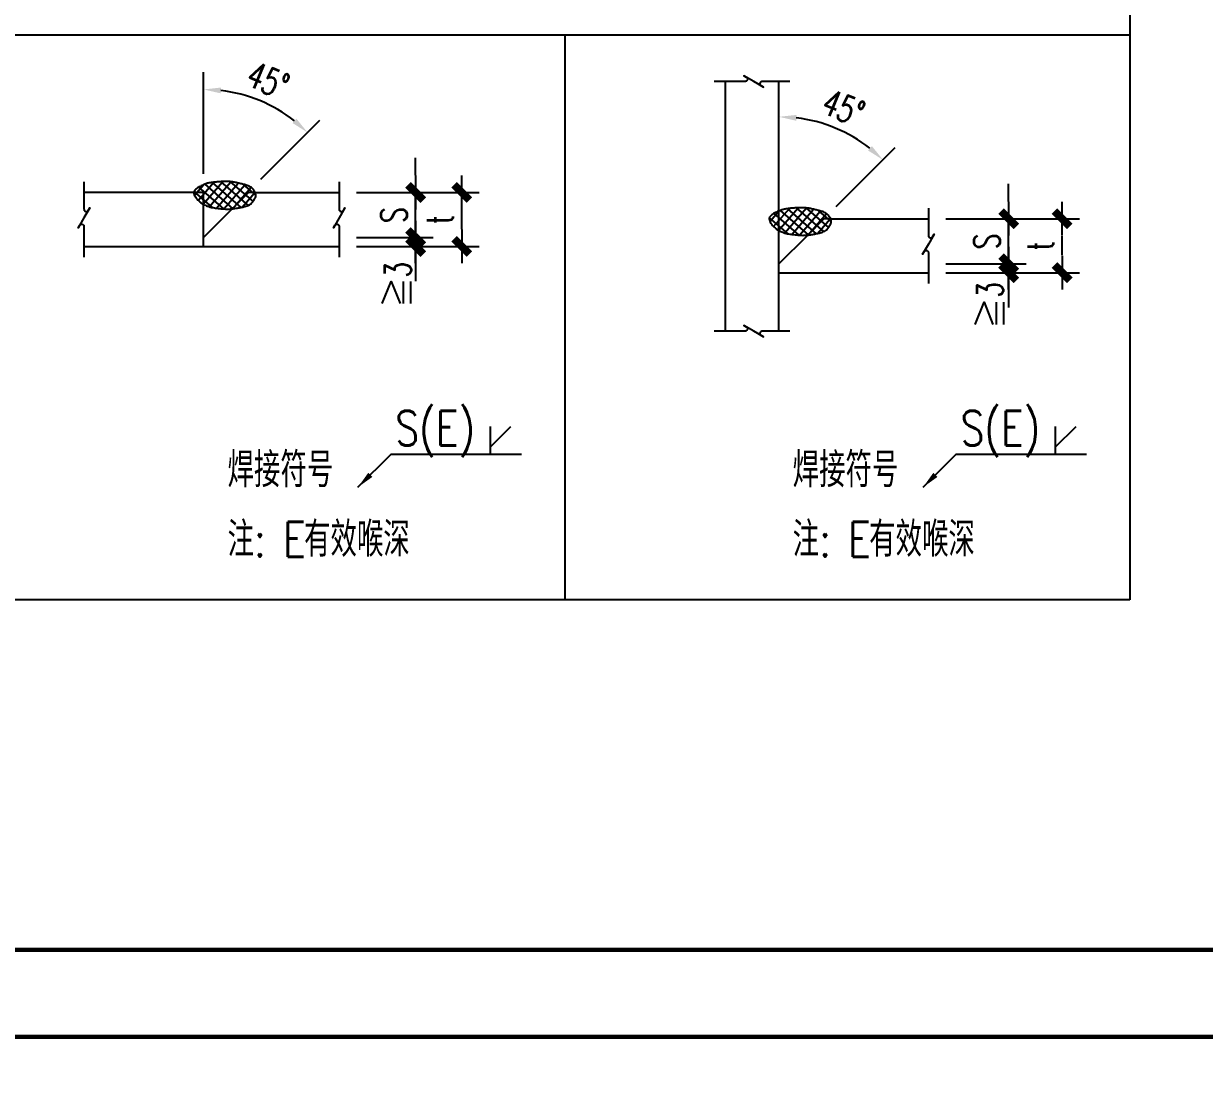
# Model space of a CAD drawing. Extents: x 497777 to 784122, y -229332 to 980813.
# Drawn here: x 538599 to 552180, y 420744 to 433056 of the extents above; entities that cross this region are included whole.
import ezdxf
from ezdxf.enums import TextEntityAlignment as Align

# ---------------------------------------------------------------- set-up
doc = ezdxf.new("R2010")
doc.units = 0
doc.header["$LTSCALE"] = 1000
doc.header["$MEASUREMENT"] = 0
for name, color, linetype in [('0-cxFrame', 155, 'Continuous'), ('S-DIM', 81, 'Continuous'), ('S-HATCH1-W', 252, 'Continuous'), ('S-SHAPE', 51, 'Continuous'), ('S-SHAPE1', 165, 'Continuous'), ('S-SS', 111, 'Continuous'), ('S-TK', 165, 'Continuous')]:
    doc.layers.add(name, color=color, linetype=linetype)
doc.styles.add('cx_tuqian1', font='')
doc.styles.add('SS1', font='tj-romans1.shx', dxfattribs={"width": 0.7, "bigfont": 'tj-hztxt1.shx'})
doc.styles.add('黑体', font='simhei.ttf', dxfattribs={"height": 12})
doc.styles.get('cx_tuqian1').set_extended_font_data('SimSun')
doc.dimstyles.new('CW-100A', dxfattribs={"dimscale": 100, "dimtxt": 3, "dimasz": 2, "dimexe": 2, "dimexo": 2, "dimgap": 1, "dimtad": 1, "dimdec": 0, "dimzin": 0, "dimdsep": 46, "dimtxsty": 'SS1', "dimblk1": 'TT', "dimblk2": 'TT', "dimsah": 1, "dimcen": 1, "dimclrd": 256, "dimclre": 256, "dimclrt": 256, "dimadec": 0, "dimazin": 0, "dimtfac": 1, "dimtdec": 0, "dimtix": 1, "dimtmove": 2, "dimatfit": 0, "dimldrblk": 'TT', "dimfxl": 2, "dimtolj": 1, "dimtzin": 0, "dimarcsym": 0})
doc.dimstyles.new('S-25-100A', dxfattribs={"dimscale": 100, "dimtxt": 3, "dimasz": 2, "dimexe": 2, "dimexo": 2, "dimgap": 0.8, "dimtad": 1, "dimdec": 0, "dimlfac": 0.25, "dimzin": 0, "dimdsep": 46, "dimtxsty": 'SS1', "dimblk1": 'TT', "dimblk2": 'TT', "dimsah": 1, "dimcen": 1, "dimclrd": 256, "dimclre": 256, "dimclrt": 256, "dimadec": 0, "dimazin": 0, "dimtfac": 1, "dimtdec": 0, "dimtix": 1, "dimtmove": 2, "dimatfit": 0, "dimldrblk": 'TT', "dimfxl": 2, "dimtolj": 1, "dimtzin": 0, "dimarcsym": 0})

# ---------------------------------------------------------------- blocks, each defined once
blk = doc.blocks.new('TT')
blk.add_line((-0.969, 0), (0.969, 0))
at = {"const_width": 0.45}
blk.add_lwpolyline([(-0.442, -0.442), (0.442, 0.442)], dxfattribs=at)
blk = doc.blocks.new('*D190')
at = {"layer": 'Defpoints', "color": 0, "transparency": 16777216}
for p in [(510906, 638017), (511946, 636673), (512586, 636337), (509786, 636257), (516786, 636257)]:
    blk.add_point(p, dxfattribs=at)
at = {"layer": 'S-DIM', "lineweight": -2, "transparency": 16777216}
blk.add_arc((512666, 636257), 831, 148.8237, 166.1763, dxfattribs=at)
at = {"layer": 'S-DIM', "lineweight": -2, "transparency": 16777216, "xscale": 200, "yscale": 200, "zscale": 200}
for p, rotation in [((512078, 636845), 51.91184269532635), ((511835, 636257), 263.0881573046743)]:
    blk.add_blockref('TT', p, dxfattribs=dict(at, rotation=rotation))
blk = doc.blocks.new('*D241')
at = {"layer": 'Defpoints', "color": 0, "transparency": 16777216}
for p in [(542228, 431112), (543638, 431112), (542228, 430491)]:
    blk.add_point(p, dxfattribs=at)
at = {"layer": 'S-DIM', "lineweight": -2, "transparency": 16777216}
for p, q in [((542428, 431112), (543838, 431112)), ((543638, 430691), (543638, 430912)), ((542428, 430491), (543838, 430491))]:
    blk.add_line(p, q, dxfattribs=at)
at = {"layer": 'S-DIM', "lineweight": -2, "transparency": 16777216, "xscale": 200, "yscale": 200, "zscale": 200}
for p, rotation in [((543638, 431112), 90), ((543638, 430491), 270)]:
    blk.add_blockref('TT', p, dxfattribs=dict(at, rotation=rotation))
at = {"layer": 'S-DIM', "transparency": 16777216, "insert": (543388, 430801), "char_height": 300, "attachment_point": 5, "rotation": 90, "style": 'SS1'}
blk.add_mtext('\\A1;t', dxfattribs=at)
blk = doc.blocks.new('*D242')
at = {"layer": 'Defpoints', "color": 0, "transparency": 16777216}
for p in [(542228, 431112), (543108, 431112), (542228, 430594)]:
    blk.add_point(p, dxfattribs=at)
at = {"layer": 'S-DIM', "lineweight": -2, "transparency": 16777216}
for p, q in [((543108, 431312), (543108, 431512)), ((542428, 431112), (543308, 431112)), ((543108, 430594), (543108, 431112)), ((542428, 430594), (543308, 430594)), ((543108, 430394), (543108, 430194))]:
    blk.add_line(p, q, dxfattribs=at)
at = {"layer": 'S-DIM', "lineweight": -2, "transparency": 16777216, "xscale": 200, "yscale": 200, "zscale": 200}
for p, rotation in [((543108, 431112), 270), ((543108, 430594), 90)]:
    blk.add_blockref('TT', p, dxfattribs=dict(at, rotation=rotation))
at = {"layer": 'S-DIM', "transparency": 16777216, "insert": (542858, 430853), "char_height": 300, "attachment_point": 5, "rotation": 90, "style": 'SS1'}
blk.add_mtext('\\A1;S', dxfattribs=at)
blk = doc.blocks.new('*D243')
at = {"layer": 'Defpoints', "color": 0, "transparency": 16777216}
for p in [(541514, 432072), (540668, 431125), (541186, 431125), (540668, 430607), (540668, 430504)]:
    blk.add_point(p, dxfattribs=at)
at = {"layer": 'S-DIM', "lineweight": -2, "transparency": 16777216}
for p, q in [((540668, 431325), (540668, 432498)), ((541328, 431266), (542006, 431944))]:
    blk.add_line(p, q, dxfattribs=at)
blk.add_arc((540668, 430607), 1691, 51.7801, 83.2199, dxfattribs=at)
at = {"layer": 'S-DIM', "transparency": 16777216}
for points in [[(540866, 432253), (540870, 432320), (540668, 432298)], [(541737, 431961), (541693, 431911), (541864, 431803)]]:
    blk.add_solid(points, dxfattribs=at)
at = {"layer": 'S-DIM', "transparency": 16777216, "insert": (541411, 432401), "char_height": 300, "attachment_point": 5, "rotation": 337.5, "style": 'SS1'}
blk.add_mtext('\\A1;45°', dxfattribs=at)
blk = doc.blocks.new('*D275')
at = {"layer": 'Defpoints', "color": 0, "transparency": 16777216}
for p in [(542228, 430594), (543108, 430594), (542228, 430491)]:
    blk.add_point(p, dxfattribs=at)
at = {"layer": 'S-DIM', "lineweight": -2, "transparency": 16777216}
for p, q in [((543108, 430794), (543108, 430994)), ((542428, 430594), (543308, 430594)), ((543108, 430491), (543108, 430594)), ((542428, 430491), (543308, 430491)), ((543108, 430291), (543108, 430091))]:
    blk.add_line(p, q, dxfattribs=at)
at = {"layer": 'S-DIM', "lineweight": -2, "transparency": 16777216, "xscale": 200, "yscale": 200, "zscale": 200}
for p, rotation in [((543108, 430594), 270), ((543108, 430491), 90)]:
    blk.add_blockref('TT', p, dxfattribs=dict(at, rotation=rotation))
at = {"layer": 'S-DIM', "transparency": 16777216, "insert": (542905, 430223), "char_height": 300, "attachment_point": 5, "rotation": 90, "style": 'SS1'}
blk.add_mtext('\\A1;3', dxfattribs=at)
blk = doc.blocks.new('*D272')
at = {"layer": 'Defpoints', "color": 0, "transparency": 16777216}
for p in [(549006, 430810), (550545, 430810), (549006, 430189)]:
    blk.add_point(p, dxfattribs=at)
at = {"layer": 'S-DIM', "lineweight": -2, "transparency": 16777216}
for p, q in [((549206, 430810), (550745, 430810)), ((550545, 430389), (550545, 430610)), ((549206, 430189), (550745, 430189))]:
    blk.add_line(p, q, dxfattribs=at)
at = {"layer": 'S-DIM', "lineweight": -2, "transparency": 16777216, "xscale": 200, "yscale": 200, "zscale": 200}
for p, rotation in [((550545, 430810), 90), ((550545, 430189), 270)]:
    blk.add_blockref('TT', p, dxfattribs=dict(at, rotation=rotation))
at = {"layer": 'S-DIM', "transparency": 16777216, "insert": (550295, 430500), "char_height": 300, "attachment_point": 5, "rotation": 90, "style": 'SS1'}
blk.add_mtext('\\A1;t', dxfattribs=at)
blk = doc.blocks.new('*D273')
at = {"layer": 'Defpoints', "color": 0, "transparency": 16777216}
for p in [(549006, 430810), (549929, 430810), (549006, 430292)]:
    blk.add_point(p, dxfattribs=at)
at = {"layer": 'S-DIM', "lineweight": -2, "transparency": 16777216}
for p, q in [((549929, 431010), (549929, 431210)), ((549206, 430810), (550129, 430810)), ((549929, 430292), (549929, 430810)), ((549206, 430292), (550129, 430292)), ((549929, 430092), (549929, 429892))]:
    blk.add_line(p, q, dxfattribs=at)
at = {"layer": 'S-DIM', "lineweight": -2, "transparency": 16777216, "xscale": 200, "yscale": 200, "zscale": 200}
for p, rotation in [((549929, 430810), 270), ((549929, 430292), 90)]:
    blk.add_blockref('TT', p, dxfattribs=dict(at, rotation=rotation))
at = {"layer": 'S-DIM', "transparency": 16777216, "insert": (549679, 430551), "char_height": 300, "attachment_point": 5, "rotation": 90, "style": 'SS1'}
blk.add_mtext('\\A1;S', dxfattribs=at)
blk = doc.blocks.new('*D274')
at = {"layer": 'Defpoints', "color": 0, "transparency": 16777216}
for p in [(548133, 431757), (547287, 430810), (547805, 430810), (547287, 430292), (547287, 430189)]:
    blk.add_point(p, dxfattribs=at)
at = {"layer": 'S-DIM', "lineweight": -2, "transparency": 16777216}
for p, q in [((547287, 431010), (547287, 432183)), ((547946, 430951), (548625, 431629))]:
    blk.add_line(p, q, dxfattribs=at)
blk.add_arc((547287, 430292), 1691, 51.7801, 83.2199, dxfattribs=at)
at = {"layer": 'S-DIM', "transparency": 16777216}
for points in [[(547485, 431938), (547489, 432005), (547287, 431983)], [(548356, 431646), (548311, 431596), (548483, 431488)]]:
    blk.add_solid(points, dxfattribs=at)
at = {"layer": 'S-DIM', "transparency": 16777216, "insert": (548030, 432085), "char_height": 300, "attachment_point": 5, "rotation": 337.5, "style": 'SS1'}
blk.add_mtext('\\A1;45°', dxfattribs=at)
blk = doc.blocks.new('*D279')
at = {"layer": 'Defpoints', "color": 0, "transparency": 16777216}
for p in [(549006, 430292), (549929, 430292), (549006, 430189)]:
    blk.add_point(p, dxfattribs=at)
at = {"layer": 'S-DIM', "lineweight": -2, "transparency": 16777216}
for p, q in [((549929, 430492), (549929, 430692)), ((549206, 430292), (550129, 430292)), ((549929, 430189), (549929, 430292)), ((549206, 430189), (550129, 430189)), ((549929, 429989), (549929, 429789))]:
    blk.add_line(p, q, dxfattribs=at)
at = {"layer": 'S-DIM', "lineweight": -2, "transparency": 16777216, "xscale": 200, "yscale": 200, "zscale": 200}
for p, rotation in [((549929, 430292), 270), ((549929, 430189), 90)]:
    blk.add_blockref('TT', p, dxfattribs=dict(at, rotation=rotation))
at = {"layer": 'S-DIM', "transparency": 16777216, "insert": (549715, 429992), "char_height": 300, "attachment_point": 5, "rotation": 90, "style": 'SS1'}
blk.add_mtext('\\A1;3', dxfattribs=at)
blk = doc.blocks.new('TK22.A1 L(Dragon)')
at = {"layer": '0-cxFrame', "color": 7, "const_width": 0.5}
blk.add_lwpolyline([(0, 0), (-841, 0), (-841, 594), (0, 594)], close=True, dxfattribs=at)
at = {"layer": '0-cxFrame', "const_width": 0.5}
blk.add_lwpolyline([(-80, 10), (-821, 10), (-821, 584), (-80, 584)], close=True, dxfattribs=at)
at = {"style": '黑体', "flags": 4}
blk.add_attdef('图幅', text='', height=3.3, dxfattribs=at).set_placement((-40, 3), align=Align.RIGHT)
at = {"layer": 'Defpoints', "color": 6, "flags": 4}
for tag, height, style, p in [('tufu', 3.3, '黑体', (-12, 12)), ('dwfname', 4, 'cx_tuqian1', (-80, 3))]:
    blk.add_attdef(tag, text='', height=height, dxfattribs=dict(at, style=style)).set_placement(p, align=Align.RIGHT)

msp = doc.modelspace()

# ---------------------------------------------------------------- hatches: boundary and pattern name
at = {"layer": 'S-HATCH1-W'}
h = msp.add_hatch(dxfattribs=at)
h.set_pattern_fill('ANSI37', color=256, scale=576.001717, angle=4, style=0)
h.set_pattern_definition([(49, (531918.88, 418502.93), (-54.33925, 47.2364), []), (139, (531918.88, 418502.93), (-47.2364, -54.33925), [])])
edge = h.paths.add_edge_path()
edge.add_arc((541092.3, 430986.2), 222.4, 55.37415, 63.26897)
edge.add_arc((541132.5, 431065.9), 133.2, 63.26897, 73.47505)
edge.add_arc((540754.4, 429791.5), 1462.5, 73.47505, 75.19475)
edge.add_arc((540773.4, 429863.6), 1387.9, 75.19475, 76.96005)
edge.add_arc((540319, 427901.6), 3401.8, 76.96005, 77.70762)
edge.add_arc((540853.1, 430352.6), 893.3, 77.70762, 79.16648)
edge.add_arc((540930.1, 430754.9), 483.7, 79.16648, 84.19418)
edge.add_arc((540934.3, 430796.1), 442.4, 84.19418, 89.45195)
edge.add_arc((540928, 430143.2), 1095.3, 89.45195, 91.2112)
edge.add_arc((540924.4, 430314.4), 924, 91.2112, 93.1266)
edge.add_arc((541019.6, 428570.8), 2670.2, 93.1266, 94)
edge.add_arc((540881, 430553), 683.2, 94, 95.72671)
edge.add_arc((540866.6, 430696.6), 538.8, 95.72671, 97.36176)
edge.add_arc((541222.6, 427941.6), 3316.8, 97.36176, 98.02077)
edge.add_arc((540888.4, 430313.1), 921.9, 98.02077, 100.3859)
edge.add_arc((540750.4, 431066.3), 156.1, 100.3859, 106.13565)
edge.add_arc((540739.4, 431104.1), 116.8, 106.13565, 112.49562)
edge.add_arc((541274, 429813.1), 1514, 112.49562, 114.26112)
edge.add_arc((541132.2, 430127.8), 1168.8, 114.26112, 115.50824)
edge.add_arc((540834.1, 430752.6), 476.5, 115.50824, 117.46143)
edge.add_arc((540656.9, 431093.6), 92.3, 117.46143, 127.73887)
edge.add_arc((540853.9, 430839), 414.3, 127.73887, 132.58418)
edge.add_arc((540647.5, 431063.6), 109.2, 132.58418, 140.61567)
edge.add_arc((540599, 431103.4), 46.5, 140.61567, 152.93706)
edge.add_arc((540576.5, 431114.9), 21.2, 152.93706, 186.36333)
edge.add_arc((540657.5, 431124), 102.7, 186.36333, 201.36263)
edge.add_arc((540772.8, 431169), 226.5, 201.36263, 208.62187)
edge.add_arc((540656.3, 431105.5), 93.8, 208.62187, 219.91138)
edge.add_arc((540818.1, 431240.8), 304.7, 219.91138, 225.15677)
edge.add_arc((540835.1, 431257.9), 328.8, 225.15677, 230.20605)
edge.add_arc((541005, 431461.9), 594.3, 230.20605, 233.57065)
edge.add_arc((540698.5, 431046.5), 78.1, 233.57065, 242.86216)
edge.add_arc((540763.6, 431173.5), 220.8, 242.86216, 246.6907)
edge.add_arc((541009.8, 431744.9), 843, 246.6907, 248.64971)
edge.add_arc((541122.7, 432033.9), 1153.3, 248.64971, 250.47306)
edge.add_arc((540793.2, 431104.9), 167.5, 250.47306, 255.25895)
edge.add_arc((540787.9, 431084.5), 146.4, 255.25895, 260.93768)
edge.add_arc((541123, 433185.4), 2273.9, 260.93768, 262.37809)
edge.add_arc((541098.9, 433005.5), 2092.3, 262.37809, 264.10933)
edge.add_arc((540958.9, 431648.6), 728.3, 264.10933, 267.04389)
edge.add_arc((540941.7, 431315.8), 395, 267.04389, 273.06217)
edge.add_arc((540926.4, 431602.5), 682.1, 273.06217, 277.64116)
edge.add_arc((540846.5, 432198.1), 1283.1, 277.64116, 279.88343)
edge.add_arc((540900.2, 431889.4), 969.8, 279.88343, 282.46264)
edge.add_arc((540980.2, 431527.8), 599.4, 282.46264, 284.35247)
edge.add_arc((540836.6, 432088.8), 1178.5, 284.35247, 285.70028)
edge.add_arc((541103.8, 431138.3), 191.1, 285.70028, 294.2565)
edge.add_arc((541101.1, 431144.3), 197.7, 294.2565, 302.66768)
edge.add_arc((541173.4, 431031.6), 63.8, 302.66768, 318.34175)
edge.add_arc((540975.7, 431207.4), 328.4, 318.34175, 325.23295)
edge.add_arc((541085, 431131.5), 195.3, 325.23295, 337.10698)
edge.add_arc((541207.6, 431079.8), 62.3, 337.10698, 358.21511)
edge.add_arc((541211.7, 431079.7), 58.1, 358.21511, 376.38695)
edge.add_arc((541139.9, 431058.5), 133, 16.38695, 28.37025)
edge.add_arc((541074.7, 431023.3), 207, 28.37025, 38.79892)
edge.add_arc((541171.9, 431101.5), 82.3, 38.79892, 55.37415)
h = msp.add_hatch(dxfattribs=at)
h.set_pattern_fill('ANSI37', color=256, scale=576.001717, angle=4, style=0)
h.set_pattern_definition([(49, (538537.8, 418201.135), (-54.33925, 47.2364), []), (139, (538537.8, 418201.135), (-47.2364, -54.33925), [])])
edge = h.paths.add_edge_path()
edge.add_arc((547711.3, 430684.4), 222.4, 55.37415, 63.26897)
edge.add_arc((547751.4, 430764.1), 133.2, 63.26897, 73.47505)
edge.add_arc((547373.3, 429489.7), 1462.5, 73.47505, 75.19475)
edge.add_arc((547392.3, 429561.8), 1387.9, 75.19475, 76.96005)
edge.add_arc((546937.9, 427599.9), 3401.8, 76.96005, 77.70762)
edge.add_arc((547472, 430050.8), 893.3, 77.70762, 79.16648)
edge.add_arc((547549, 430453.1), 483.7, 79.16648, 84.19418)
edge.add_arc((547553.2, 430494.3), 442.4, 84.19418, 89.45195)
edge.add_arc((547546.9, 429841.4), 1095.3, 89.45195, 91.2112)
edge.add_arc((547543.3, 430012.7), 924, 91.2112, 93.1266)
edge.add_arc((547638.5, 428269.1), 2670.2, 93.1266, 94)
edge.add_arc((547499.9, 430251.2), 683.2, 94, 95.72671)
edge.add_arc((547485.5, 430394.8), 538.8, 95.72671, 97.36176)
edge.add_arc((547841.5, 427639.8), 3316.8, 97.36176, 98.02077)
edge.add_arc((547507.3, 430011.3), 921.9, 98.02077, 100.3859)
edge.add_arc((547369.3, 430764.5), 156.1, 100.3859, 106.13565)
edge.add_arc((547358.3, 430802.3), 116.8, 106.13565, 112.49562)
edge.add_arc((547892.9, 429511.3), 1514, 112.49562, 114.26112)
edge.add_arc((547751.1, 429826.1), 1168.8, 114.26112, 115.50824)
edge.add_arc((547453, 430450.9), 476.5, 115.50824, 117.46143)
edge.add_arc((547275.8, 430791.8), 92.3, 117.46143, 127.73887)
edge.add_arc((547472.9, 430537.2), 414.3, 127.73887, 132.58418)
edge.add_arc((547266.4, 430761.8), 109.2, 132.58418, 140.61567)
edge.add_arc((547218, 430801.6), 46.5, 140.61567, 152.93706)
edge.add_arc((547195.4, 430813.1), 21.2, 152.93706, 186.36333)
edge.add_arc((547276.4, 430822.2), 102.7, 186.36333, 201.36263)
edge.add_arc((547391.7, 430867.2), 226.5, 201.36263, 208.62187)
edge.add_arc((547275.3, 430803.7), 93.8, 208.62187, 219.91138)
edge.add_arc((547437, 430939), 304.7, 219.91138, 225.15677)
edge.add_arc((547454, 430956.1), 328.8, 225.15677, 230.20605)
edge.add_arc((547623.9, 431160.1), 594.3, 230.20605, 233.57065)
edge.add_arc((547317.4, 430744.7), 78.1, 233.57065, 242.86216)
edge.add_arc((547382.5, 430871.7), 220.8, 242.86216, 246.6907)
edge.add_arc((547628.7, 431443.1), 843, 246.6907, 248.64971)
edge.add_arc((547741.6, 431732.1), 1153.3, 248.64971, 250.47306)
edge.add_arc((547412.1, 430803.1), 167.5, 250.47306, 255.25895)
edge.add_arc((547406.8, 430782.7), 146.4, 255.25895, 260.93768)
edge.add_arc((547741.9, 432883.6), 2273.9, 260.93768, 262.37809)
edge.add_arc((547717.8, 432703.7), 2092.3, 262.37809, 264.10933)
edge.add_arc((547577.8, 431346.8), 728.3, 264.10933, 267.04389)
edge.add_arc((547560.6, 431014), 395, 267.04389, 273.06217)
edge.add_arc((547545.3, 431300.7), 682.1, 273.06217, 277.64116)
edge.add_arc((547465.4, 431896.3), 1283.1, 277.64116, 279.88343)
edge.add_arc((547519.2, 431587.7), 969.8, 279.88343, 282.46264)
edge.add_arc((547599.1, 431226.1), 599.4, 282.46264, 284.35247)
edge.add_arc((547455.5, 431787), 1178.5, 284.35247, 285.70028)
edge.add_arc((547722.7, 430836.5), 191.1, 285.70028, 294.2565)
edge.add_arc((547720, 430842.5), 197.7, 294.2565, 302.66768)
edge.add_arc((547792.3, 430729.8), 63.8, 302.66768, 318.34175)
edge.add_arc((547594.6, 430905.6), 328.4, 318.34175, 325.23295)
edge.add_arc((547704, 430829.7), 195.3, 325.23295, 337.10698)
edge.add_arc((547826.5, 430778), 62.3, 337.10698, 358.21511)
edge.add_arc((547830.6, 430777.9), 58.1, 358.21511, 376.38695)
edge.add_arc((547758.8, 430756.7), 133, 16.38695, 28.37025)
edge.add_arc((547693.6, 430721.6), 207, 28.37025, 38.79892)
edge.add_arc((547790.9, 430799.7), 82.3, 38.79892, 55.37415)

# ---------------------------------------------------------------- linework, layer by layer
at = {"layer": 'S-DIM'}
for p, q in [((542968.6, 429833.1), (542968.6, 430088.2)), ((543053.1, 429833.1), (543053.1, 430088.2)), ((549788.7, 429593.7), (549788.7, 429848.7)), ((549873.2, 429593.7), (549873.2, 429848.7))]:
    msp.add_line(p, q, dxfattribs=at)
for points in [[(542723.4, 429833.1), (542826, 430088), (542928.6, 429833.1)], [(549543.6, 429593.7), (549646.2, 429848.5), (549748.8, 429593.7)]]:
    msp.add_lwpolyline(points, dxfattribs=at)
at = {"layer": 'S-HATCH1-W'}
for points in [[(541218.7, 431169.2, 0.0344613), (541192.4, 431184.9, 0.0445619), (541170.3, 431193.6, 0.0075037), (541128.1, 431205.4, 0.0077027), (541086.6, 431215.7, 0.0032619), (541043.3, 431225.5, 0.0063656), (541021, 431230, 0.021941), (540979, 431236.2, 0.0229454), (540938.5, 431238.4, 0.0076763), (540904.9, 431238.2, 0.0083577), (540874, 431237, 0.0038109), (540833.4, 431234.5, 0.0075343), (540812.9, 431232.8, 0.0071344), (540797.6, 431231, 0.0028755), (540759.8, 431225.9, 0.0103202), (540722.2, 431219.8, 0.0250933), (540707, 431216.2, 0.0277577), (540694.7, 431212, 0.0077036), (540651.9, 431193.4, 0.0054417), (540628.8, 431182.7, 0.0085226), (540614.3, 431175.5, 0.0448739), (540600.4, 431166.6, 0.0211448), (540573.6, 431144, 0.0350583), (540563.1, 431132.9, 0.0538141), (540557.6, 431124.5, 0.1468926), (540555.5, 431112.6, 0.0655404), (540561.9, 431086.5, 0.031685), (540574, 431060.6, 0.0492997), (540584.4, 431045.3, 0.0228913), (540603.2, 431024.8, 0.0220352), (540624.7, 431005.3, 0.0146819), (540652.1, 430983.7, 0.0405641), (540662.9, 430977.1, 0.0167067), (540676.2, 430970.8, 0.008548), (540702.9, 430959.8, 0.007956), (540737.2, 430947, 0.0208854), (540750.6, 430942.9, 0.0247832), (540764.8, 430939.9, 0.0062851), (540821.4, 430931.6, 0.0075541), (540884.1, 430924.2, 0.0128052), (540921.3, 430921.3, 0.0262657), (540962.8, 430921.3, 0.0199823), (541017.1, 430926.4, 0.0097841), (541066.7, 430934.1, 0.0112544), (541109.5, 430942.5, 0.0082462), (541128.7, 430947.1, 0.005881), (541155.5, 430954.3, 0.0373509), (541182.3, 430964, 0.0367172), (541207.8, 430977.9, 0.0684979), (541221, 430989.2, 0.0300776), (541245.5, 431020.2, 0.0518567), (541264.9, 431055.6, 0.0923629), (541269.8, 431077.8, 0.0794562), (541267.5, 431096, 0.0523347), (541256.9, 431121.7, 0.0455351), (541236.1, 431153.1, 0.0724494)], [(547837.6, 430867.4, 0.0344613), (547811.3, 430883.1, 0.0445619), (547789.3, 430891.8, 0.0075037), (547747, 430903.7, 0.0077027), (547705.5, 430913.9, 0.0032619), (547662.2, 430923.7, 0.0063656), (547639.9, 430928.2, 0.021941), (547597.9, 430934.4, 0.0229454), (547557.4, 430936.6, 0.0076763), (547523.8, 430936.4, 0.0083577), (547492.9, 430935.3, 0.0038109), (547452.3, 430932.7, 0.0075343), (547431.8, 430931, 0.0071344), (547416.5, 430929.2, 0.0028755), (547378.7, 430924.1, 0.0103202), (547341.1, 430918, 0.0250933), (547325.9, 430914.4, 0.0277577), (547313.7, 430910.2, 0.0077036), (547270.8, 430891.7, 0.0054417), (547247.8, 430880.9, 0.0085226), (547233.2, 430873.7, 0.0448739), (547219.3, 430864.8, 0.0211448), (547192.5, 430842.2, 0.0350583), (547182, 430831.1, 0.0538141), (547176.6, 430822.7, 0.1468926), (547174.4, 430810.8, 0.0655404), (547180.8, 430784.8, 0.031685), (547192.9, 430758.8, 0.0492997), (547203.3, 430743.5, 0.0228913), (547222.1, 430723, 0.0220352), (547243.6, 430703.5, 0.0146819), (547271, 430681.9, 0.0405641), (547281.8, 430675.3, 0.0167067), (547295.1, 430669, 0.008548), (547321.8, 430658, 0.007956), (547356.2, 430645.2, 0.0208854), (547369.5, 430641.1, 0.0247832), (547383.7, 430638.1, 0.0062851), (547440.3, 430629.8, 0.0075541), (547503.1, 430622.4, 0.0128052), (547540.2, 430619.5, 0.0262657), (547581.7, 430619.5, 0.0199823), (547636, 430624.6, 0.0097841), (547685.6, 430632.3, 0.0112544), (547728.4, 430640.7, 0.0082462), (547747.7, 430645.3, 0.005881), (547774.4, 430652.5, 0.0373509), (547801.2, 430662.2, 0.0367172), (547826.7, 430676.1, 0.0684979), (547840, 430687.4, 0.0300776), (547864.4, 430718.4, 0.0518567), (547883.9, 430753.8, 0.0923629), (547888.7, 430776, 0.0794562), (547886.4, 430794.3, 0.0523347), (547875.8, 430819.9, 0.0455351), (547855, 430851.3, 0.0724494)]]:
    msp.add_lwpolyline(points, format="xyb", close=True, dxfattribs=at)
at = {"layer": 'S-SHAPE'}
for p, q in [((551324.6, 475224), (551324.6, 426424)), ((546666.7, 432390.2), (546666.7, 429516.5)), ((547287.3, 429516.5), (547287.3, 432390.2)), ((540556.6, 431111.7), (539293.2, 431111.7)), ((540668.4, 431111.7), (540556.6, 431111.7)), ((540668.4, 430974.6), (540668.4, 431111.7)), ((540998.4, 430923.9), (541186.1, 431111.7)), ((541261.2, 431111.7), (541186.1, 431111.7)), ((541261.2, 431111.7), (542227.7, 431111.7)), ((540668.4, 430491.1), (540668.4, 430974.6)), ((540668.4, 430593.9), (540998.4, 430923.9)), ((547617.3, 430622.1), (547805, 430809.9)), ((547880.1, 430809.9), (547805, 430809.9)), ((547880.1, 430809.9), (549005.7, 430809.9)), ((547287.3, 430292.1), (547617.3, 430622.1)), ((539293.2, 430491.1), (542227.7, 430491.1)), ((547287.3, 430189.3), (549005.7, 430189.3)), ((551324.6, 426424), (525324.6, 426424))]:
    msp.add_line(p, q, dxfattribs=at)
at = {"layer": 'S-SHAPE1'}
for points in [[(547410.7, 432390.2), (547094.9, 432390.2), (547093, 432390.1), (547091.8, 432390), (547089.2, 432389.6), (547087, 432388.9), (547084.4, 432388), (547083, 432387.3), (547081.4, 432386.5), (547080, 432385.5), (547078.6, 432384.6), (547077.3, 432383.5), (547075.8, 432382), (547074.5, 432380.7), (547073.5, 432379.3), (547072.9, 432378.5), (547071.6, 432376.3), (547071, 432375.2), (547070.2, 432373.3), (547069.9, 432372.3), (547069.3, 432370.7), (547068.8, 432368.8), (547068.7, 432367.6), (547068.6, 432366.3), (547068.4, 432364.2), (547068.6, 432361), (547068.9, 432358.2), (547069.6, 432355.9), (547070.7, 432352.9), (547072.2, 432350.1), (547073.8, 432347.8), (547075.4, 432345.7), (547076.9, 432344.2), (547078.6, 432342.8), (547081.2, 432341.1), (547110.6, 432324.1), (546996.1, 432390.2), (546881.5, 432456.2), (546910.6, 432439.5), (546912.6, 432438.3), (546914.1, 432437.2), (546915.8, 432435.6), (546916.9, 432434.5), (546918, 432433.3), (546918.9, 432432), (546920.3, 432429.9), (546921.2, 432428.2), (546921.8, 432426.8), (546922.2, 432425.8), (546923, 432423.3), (546923.3, 432422.1), (546923.6, 432420.3), (546923.8, 432418.8), (546923.8, 432417.7), (546923.8, 432415.1), (546923.5, 432412), (546922.4, 432408.2), (546921.9, 432406.5), (546921.3, 432405.3), (546920.4, 432403.6), (546919.3, 432401.8), (546917.3, 432399.3), (546916.1, 432397.9), (546915.2, 432397.1), (546913.9, 432395.9), (546912.3, 432394.7), (546910.7, 432393.8), (546909.1, 432392.9), (546907.5, 432392.2), (546905.3, 432391.4), (546903.7, 432390.9), (546902.9, 432390.7), (546900.9, 432390.3), (546899.1, 432390.2), (546897.5, 432390.2), (546897.4, 432390.2), (546543.3, 432390.2)], [(539293.2, 431235.1), (539293.2, 430919.2), (539293.3, 430917.3), (539293.4, 430916.2), (539293.8, 430913.5), (539294.4, 430911.3), (539295.4, 430908.8), (539296.1, 430907.3), (539296.9, 430905.7), (539297.9, 430904.3), (539298.7, 430903), (539299.9, 430901.6), (539301.4, 430900.1), (539302.7, 430898.9), (539304, 430897.8), (539304.9, 430897.3), (539307.1, 430895.9), (539308.2, 430895.4), (539310.1, 430894.5), (539311.1, 430894.2), (539312.7, 430893.7), (539314.6, 430893.2), (539315.8, 430893), (539317, 430892.9), (539319.1, 430892.7), (539322.4, 430892.9), (539325.2, 430893.3), (539327.5, 430893.9), (539330.4, 430895.1), (539333.3, 430896.5), (539335.6, 430898.1), (539337.6, 430899.7), (539339.2, 430901.3), (539340.6, 430903), (539342.3, 430905.5), (539359.3, 430935), (539293.2, 430820.5), (539227.1, 430705.9), (539243.8, 430734.9), (539245.1, 430736.9), (539246.2, 430738.4), (539247.7, 430740.1), (539248.9, 430741.3), (539250.1, 430742.3), (539251.3, 430743.3), (539253.4, 430744.6), (539255.1, 430745.5), (539256.6, 430746.1), (539257.6, 430746.5), (539260.1, 430747.4), (539261.3, 430747.6), (539263.1, 430747.9), (539264.5, 430748.1), (539265.7, 430748.1), (539268.2, 430748.1), (539271.4, 430747.8), (539275.2, 430746.8), (539276.9, 430746.2), (539278.1, 430745.6), (539279.7, 430744.8), (539281.5, 430743.6), (539284.1, 430741.7), (539285.4, 430740.4), (539286.3, 430739.6), (539287.4, 430738.2), (539288.6, 430736.6), (539289.6, 430735), (539290.5, 430733.5), (539291.2, 430731.9), (539292, 430729.7), (539292.4, 430728.1), (539292.6, 430727.2), (539293, 430725.2), (539293.2, 430723.4), (539293.2, 430721.8), (539293.2, 430721.7), (539293.2, 430367.7)], [(542227.7, 431235.1), (542227.7, 430919.2), (542227.8, 430917.3), (542227.9, 430916.2), (542228.3, 430913.5), (542229, 430911.3), (542229.9, 430908.8), (542230.6, 430907.3), (542231.4, 430905.7), (542232.4, 430904.3), (542233.2, 430903), (542234.4, 430901.6), (542235.9, 430900.1), (542237.2, 430898.9), (542238.6, 430897.8), (542239.4, 430897.3), (542241.6, 430895.9), (542242.7, 430895.4), (542244.6, 430894.5), (542245.6, 430894.2), (542247.2, 430893.7), (542249.1, 430893.2), (542250.3, 430893), (542251.6, 430892.9), (542253.7, 430892.7), (542256.9, 430892.9), (542259.7, 430893.3), (542262, 430893.9), (542265, 430895.1), (542267.8, 430896.5), (542270.1, 430898.1), (542272.2, 430899.7), (542273.7, 430901.3), (542275.1, 430903), (542276.8, 430905.5), (542293.8, 430935), (542227.7, 430820.5), (542161.7, 430705.9), (542178.4, 430734.9), (542179.6, 430736.9), (542180.7, 430738.4), (542182.3, 430740.1), (542183.4, 430741.3), (542184.6, 430742.3), (542185.9, 430743.3), (542188, 430744.6), (542189.7, 430745.5), (542191.1, 430746.1), (542192.1, 430746.5), (542194.6, 430747.4), (542195.8, 430747.6), (542197.6, 430747.9), (542199.1, 430748.1), (542200.2, 430748.1), (542202.8, 430748.1), (542205.9, 430747.8), (542209.7, 430746.8), (542211.4, 430746.2), (542212.6, 430745.6), (542214.3, 430744.8), (542216.1, 430743.6), (542218.6, 430741.7), (542219.9, 430740.4), (542220.8, 430739.6), (542221.9, 430738.2), (542223.2, 430736.6), (542224.1, 430735), (542225, 430733.5), (542225.7, 430731.9), (542226.5, 430729.7), (542227, 430728.1), (542227.2, 430727.2), (542227.5, 430725.2), (542227.7, 430723.4), (542227.7, 430721.8), (542227.7, 430721.7), (542227.7, 430367.7)], [(549005.7, 430933.3), (549005.7, 430617.4), (549005.8, 430615.5), (549005.9, 430614.4), (549006.2, 430611.7), (549006.9, 430609.5), (549007.9, 430607), (549008.5, 430605.5), (549009.4, 430603.9), (549010.3, 430602.5), (549011.2, 430601.2), (549012.3, 430599.8), (549013.8, 430598.3), (549015.2, 430597.1), (549016.5, 430596), (549017.4, 430595.5), (549019.5, 430594.2), (549020.7, 430593.6), (549022.6, 430592.7), (549023.5, 430592.4), (549025.1, 430591.9), (549027, 430591.4), (549028.3, 430591.2), (549029.5, 430591.1), (549031.6, 430590.9), (549034.8, 430591.1), (549037.7, 430591.5), (549040, 430592.2), (549042.9, 430593.3), (549045.7, 430594.7), (549048, 430596.3), (549050.1, 430597.9), (549051.6, 430599.5), (549053.1, 430601.2), (549054.8, 430603.7), (549071.8, 430633.2), (549005.7, 430518.7), (548939.6, 430404.1), (548956.3, 430433.1), (548957.5, 430435.1), (548958.7, 430436.6), (548960.2, 430438.3), (548961.3, 430439.5), (548962.6, 430440.5), (548963.8, 430441.5), (548965.9, 430442.8), (548967.6, 430443.8), (548969, 430444.3), (548970.1, 430444.7), (548972.5, 430445.6), (548973.8, 430445.8), (548975.6, 430446.1), (548977, 430446.3), (548978.1, 430446.3), (548980.7, 430446.3), (548983.8, 430446), (548987.6, 430445), (548989.3, 430444.4), (548990.6, 430443.9), (548992.2, 430443), (548994, 430441.9), (548996.6, 430439.9), (548997.9, 430438.6), (548998.7, 430437.8), (548999.9, 430436.4), (549001.1, 430434.8), (549002.1, 430433.2), (549002.9, 430431.7), (549003.7, 430430.1), (549004.4, 430427.9), (549004.9, 430426.3), (549005.1, 430425.4), (549005.5, 430423.4), (549005.7, 430421.6), (549005.7, 430420), (549005.7, 430419.9), (549005.7, 430065.9)], [(547410.7, 429516.5), (547094.9, 429516.5), (547093, 429516.4), (547091.8, 429516.3), (547089.2, 429515.9), (547087, 429515.2), (547084.4, 429514.3), (547083, 429513.6), (547081.4, 429512.8), (547080, 429511.8), (547078.6, 429511), (547077.3, 429509.8), (547075.8, 429508.3), (547074.5, 429507), (547073.5, 429505.7), (547072.9, 429504.8), (547071.6, 429502.6), (547071, 429501.5), (547070.2, 429499.6), (547069.9, 429498.6), (547069.3, 429497), (547068.8, 429495.1), (547068.7, 429493.9), (547068.6, 429492.6), (547068.4, 429490.6), (547068.6, 429487.3), (547068.9, 429484.5), (547069.6, 429482.2), (547070.7, 429479.3), (547072.2, 429476.4), (547073.8, 429474.1), (547075.4, 429472), (547076.9, 429470.5), (547078.6, 429469.1), (547081.2, 429467.4), (547110.6, 429450.4), (546996.1, 429516.5), (546881.5, 429582.6), (546910.6, 429565.9), (546912.6, 429564.6), (546914.1, 429563.5), (546915.8, 429562), (546916.9, 429560.8), (546918, 429559.6), (546918.9, 429558.4), (546920.3, 429556.3), (546921.2, 429554.6), (546921.8, 429553.1), (546922.2, 429552.1), (546923, 429549.6), (546923.3, 429548.4), (546923.6, 429546.6), (546923.8, 429545.2), (546923.8, 429544), (546923.8, 429541.4), (546923.5, 429538.3), (546922.4, 429534.5), (546921.9, 429532.8), (546921.3, 429531.6), (546920.4, 429530), (546919.3, 429528.2), (546917.3, 429525.6), (546916.1, 429524.3), (546915.2, 429523.4), (546913.9, 429522.3), (546912.3, 429521), (546910.7, 429520.1), (546909.1, 429519.2), (546907.5, 429518.5), (546905.3, 429517.7), (546903.7, 429517.2), (546902.9, 429517), (546900.9, 429516.7), (546899.1, 429516.5), (546897.5, 429516.5), (546897.4, 429516.5), (546543.3, 429516.5)]]:
    msp.add_lwpolyline(points, dxfattribs=at)
at = {"layer": 'S-SS'}
for p, q in [((543964.6, 428420.4), (543964.6, 428100.4)), ((543964.6, 428180.4), (544204.6, 428420.4)), ((550464.6, 428420.4), (550464.6, 428100.4)), ((550464.6, 428180.4), (550704.6, 428420.4))]:
    msp.add_line(p, q, dxfattribs=at)
for points in [[(542444.6, 427720.4), (542824.6, 428100.4), (544324.6, 428100.4)], [(548944.6, 427720.4), (549324.6, 428100.4), (550824.6, 428100.4)]]:
    msp.add_lwpolyline(points, dxfattribs=at)
for points in [[(542609.6, 427838.3), (542444.6, 427720.4), (542562.5, 427885.4)], [(549109.6, 427838.3), (548944.6, 427720.4), (549062.5, 427885.4)]]:
    msp.add_solid(points, dxfattribs=at)
at = {"layer": 'S-TK'}
for p, q in [((551324.6, 432924), (525324.6, 432924)), ((544824.6, 432924), (544824.6, 426424))]:
    msp.add_line(p, q, dxfattribs=at)

# ---------------------------------------------------------------- block references
at = {"layer": '0-cxFrame', "xscale": 100, "yscale": 100, "zscale": 100}
msp.add_blockref('TK22.A1 L(Dragon)', (581901.7, 421395.1), dxfattribs=at)

# ---------------------------------------------------------------- texts
at = {"layer": 'S-SS', "style": 'SS1', "width": 0.8}
for s, p in [('S(E)', (542874.6, 428200.4)), ('S(E)', (549374.6, 428200.4)), ('焊接符号', (540944.6, 427720.4)), ('焊接符号', (547444.6, 427720.4)), ('注:  有效喉深', (540944.6, 426920.4)), ('E', (541583.2, 426920.4)), ('注:  有效喉深', (547444.6, 426920.4)), ('E', (548083.2, 426920.4))]:
    msp.add_text(s, height=400, dxfattribs=at).set_placement(p)

# ---------------------------------------------------------------- dimensions: what is measured, and where the dimension line sits
at = {"layer": 'S-DIM'}
dim = msp.add_angular_dim_2l(base=(511945.9, 636672.7), line1=((509785.6, 636257.2), (516785.6, 636257.2)), line2=((510905.6, 638017.2), (512585.6, 636337.2)), text=' ', dimstyle='S-25-100A', dxfattribs=at)
dim.commit()
dim.dimension.update_dxf_attribs({"geometry": '*D190', "text_midpoint": (784122.1, -229332.3)})
for base, line1, line2, picture, middle in [((541513.9, 432071.8), ((540668.4, 430607.3), (541186.1, 431125)), ((540668.4, 430504.4), (540668.4, 431125)), '*D243', (541411.2, 432400.6)), ((548132.9, 431756.7), ((547287.3, 430292.1), (547805, 430809.9)), ((547287.3, 430189.3), (547287.3, 430809.9)), '*D274', (548030.1, 432085.5))]:
    dim = msp.add_angular_dim_2l(base=base, line1=line1, line2=line2, dimstyle='CW-100A', dxfattribs=at)
    dim.commit()
    dim.dimension.update_dxf_attribs({"geometry": picture, "text_midpoint": middle})
for base, p1, p2, text, picture, middle in [((543108.1, 431111.7), (542227.7, 430593.9), (542227.7, 431111.7), 'S', '*D242', (542858.1, 430852.8)), ((543638.3, 431111.7), (542227.7, 430491.1), (542227.7, 431111.7), 't', '*D241', (543388.3, 430801.4)), ((549929.1, 430809.9), (549005.7, 430292.1), (549005.7, 430809.9), 'S', '*D273', (549679.1, 430551)), ((550545.3, 430809.9), (549005.7, 430189.3), (549005.7, 430809.9), 't', '*D272', (550295.3, 430499.6))]:
    dim = msp.add_linear_dim(base=base, p1=p1, p2=p2, angle=90, text=text, dimstyle='CW-100A', dxfattribs=at)
    dim.commit()
    dim.dimension.update_dxf_attribs({"geometry": picture, "text_midpoint": middle})
for base, p1, p2, picture, middle in [((543108.1, 430593.9), (542227.7, 430491.1), (542227.7, 430593.9), '*D275', (542904.5, 430223)), ((549929.1, 430292.1), (549005.7, 430189.3), (549005.7, 430292.1), '*D279', (549714.7, 429992))]:
    dim = msp.add_linear_dim(base=base, p1=p1, p2=p2, angle=90, text='3', dimstyle='CW-100A', dxfattribs=at)
    dim.commit()
    dim.dimension.update_dxf_attribs({"geometry": picture, "text_midpoint": middle, "dimtype": 160})

doc.saveas('drawing.dxf')
